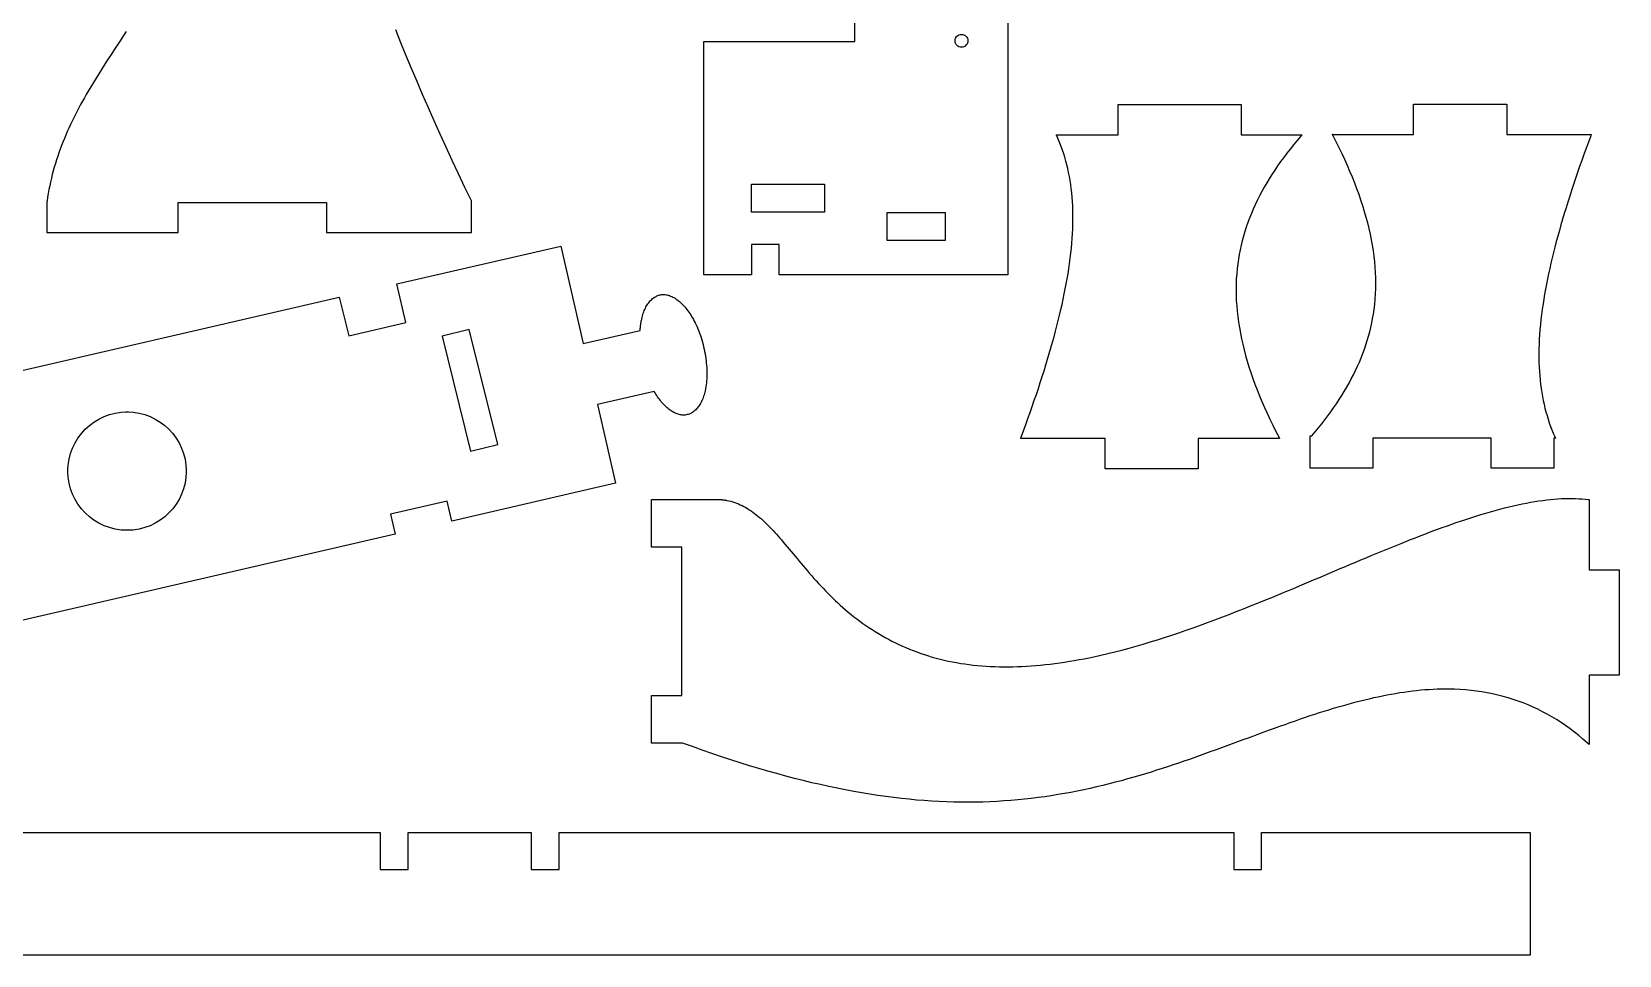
# Model space of a CAD drawing. Extents: x 0 to 673, y 0 to 298.
# Drawn here: x 562.2 to 667.5, y 0 to 61.3 of the extents above; entities that cross this region are included whole.
import ezdxf

# ---------------------------------------------------------------- set-up
doc = ezdxf.new("R2010")
doc.units = 0
doc.layers.get('0').update_dxf_attribs({"linetype": 'CONTINUOUS'})

msp = doc.modelspace()

# ---------------------------------------------------------------- linework, layer by layer
at = {"color": 0}
for points in [[(616.806, 102.178), (606.806, 102.178), (606.806, 117.644), (609.956, 117.644), (609.956, 115.644), (611.806, 115.644), (611.806, 117.644), (626.953, 117.644), (626.953, 45.1504), (611.806, 45.1504), (611.806, 47.1504), (609.956, 47.1504), (609.956, 45.1504), (606.806, 45.1504), (606.806, 60.6144), (616.806, 60.6144), (616.806, 102.178)], [(624.304, 60.6685), (624.304, 60.6465), (624.294, 60.5825), (624.269, 60.5025), (624.231, 60.4306), (624.179, 60.3675), (624.117, 60.3165), (624.044, 60.2765), (623.964, 60.2525), (623.9, 60.2435), (623.857, 60.2435), (623.793, 60.2525), (623.713, 60.2765), (623.64, 60.3165), (623.578, 60.3675), (623.526, 60.4306), (623.488, 60.5025), (623.463, 60.5825), (623.453, 60.6465), (623.453, 60.6894), (623.463, 60.754), (623.488, 60.8337), (623.526, 60.906), (623.578, 60.9689), (623.64, 61.0208), (623.713, 61.06), (623.793, 61.0847), (623.857, 61.0933), (623.9, 61.0933), (623.964, 61.0847), (624.044, 61.06), (624.117, 61.0208), (624.179, 60.9689), (624.231, 60.906), (624.269, 60.8337), (624.294, 60.754), (624.304, 60.6894), (624.304, 60.6685)], [(646.45, 54.43), (646.44, 54.4181), (646.436, 54.4131), (646.432, 54.409), (646.418, 54.3931), (646.415, 54.3881), (646.4, 54.3721), (646.397, 54.3681), (646.382, 54.3511), (646.379, 54.3471), (646.365, 54.3311), (646.361, 54.3271), (646.347, 54.3111), (646.114, 54.0371), (645.886, 53.7621), (645.665, 53.4861), (645.45, 53.209), (645.24, 52.93), (645.037, 52.6511), (644.84, 52.37), (644.65, 52.09), (644.465, 51.8071), (644.287, 51.5221), (644.115, 51.2371), (643.95, 50.9501), (643.79, 50.6621), (643.639, 50.3731), (643.493, 50.0831), (643.356, 49.7911), (643.224, 49.4981), (643.097, 49.204), (642.979, 48.9081), (642.868, 48.6111), (642.764, 48.3121), (642.668, 48.014), (642.578, 47.7121), (642.496, 47.409), (642.419, 47.1051), (642.353, 46.8001), (642.29, 46.4931), (642.239, 46.184), (642.194, 45.875), (642.156, 45.564), (642.124, 45.216), (642.1, 44.8681), (642.086, 44.5161), (642.082, 44.164), (642.086, 43.809), (642.1, 43.4521), (642.124, 43.094), (642.156, 42.734), (642.196, 42.3721), (642.244, 42.0081), (642.301, 41.6431), (642.369, 41.2761), (642.443, 40.9071), (642.526, 40.5371), (642.618, 40.165), (642.718, 39.79), (642.825, 39.415), (642.94, 39.0371), (643.064, 38.659), (643.194, 38.279), (643.333, 37.8971), (643.479, 37.514), (643.633, 37.129), (643.794, 36.7431), (643.963, 36.355), (644.139, 35.965), (644.321, 35.575), (644.511, 35.1831), (644.707, 34.789), (644.911, 34.394), (644.912, 34.39), (644.914, 34.3871), (644.915, 34.3831), (644.919, 34.376), (644.922, 34.3721), (644.924, 34.369), (644.926, 34.365), (644.926, 34.3611), (644.929, 34.3581), (644.932, 34.354), (644.933, 34.35), (644.933, 34.3471), (644.938, 34.3431), (644.939, 34.339), (644.94, 34.3361), (644.943, 34.3321), (644.944, 34.329), (644.947, 34.325), (644.949, 34.321), (644.95, 34.3181), (644.953, 34.314), (644.957, 34.3071), (644.958, 34.3021), (644.958, 34.2981), (644.963, 34.2961), (644.965, 34.289), (644.968, 34.284), (639.582, 34.284), (639.582, 32.284), (633.4, 32.284), (633.4, 34.284), (627.797, 34.284), (627.799, 34.2871), (627.8, 34.291), (627.801, 34.294), (627.806, 34.305), (627.807, 34.3081), (627.807, 34.311), (627.811, 34.3221), (627.813, 34.325), (627.814, 34.329), (627.818, 34.339), (627.819, 34.341), (627.821, 34.345), (627.821, 34.3481), (627.824, 34.355), (627.825, 34.3581), (627.826, 34.3621), (627.828, 34.365), (627.831, 34.3721), (627.832, 34.376), (627.833, 34.379), (627.833, 34.3861), (627.988, 34.7981), (628.137, 35.2071), (628.283, 35.615), (628.429, 36.019), (628.571, 36.4221), (628.708, 36.8221), (628.844, 37.2181), (628.976, 37.6121), (629.104, 38.004), (629.231, 38.394), (629.353, 38.78), (629.472, 39.164), (629.588, 39.544), (629.7, 39.9221), (629.808, 40.2961), (629.915, 40.6681), (630.015, 41.0371), (630.115, 41.4021), (630.208, 41.765), (630.3, 42.125), (630.387, 42.48), (630.471, 42.834), (630.551, 43.1831), (630.626, 43.53), (630.699, 43.8731), (630.765, 44.214), (630.831, 44.5501), (630.89, 44.8821), (630.947, 45.2111), (630.997, 45.5371), (631.05, 45.8861), (631.096, 46.2321), (631.136, 46.5711), (631.172, 46.9071), (631.201, 47.2371), (631.226, 47.564), (631.246, 47.8861), (631.258, 48.2021), (631.269, 48.5151), (631.272, 48.8251), (631.271, 49.1271), (631.265, 49.4271), (631.254, 49.7231), (631.238, 50.014), (631.215, 50.3011), (631.189, 50.5831), (631.158, 50.8611), (631.122, 51.1361), (631.081, 51.405), (631.033, 51.6711), (630.983, 51.9331), (630.926, 52.19), (630.868, 52.444), (630.801, 52.694), (630.733, 52.939), (630.658, 53.18), (630.581, 53.4181), (630.497, 53.6511), (630.408, 53.88), (630.315, 54.1071), (630.219, 54.329), (630.218, 54.3311), (630.213, 54.3431), (630.211, 54.345), (630.208, 54.354), (630.207, 54.3561), (630.2, 54.37), (630.197, 54.3771), (630.196, 54.3821), (630.19, 54.3911), (630.189, 54.3951), (630.186, 54.4021), (630.183, 54.4071), (630.182, 54.4131), (630.179, 54.4161), (630.175, 54.4271), (630.174, 54.43), (630.172, 54.434), (634.279, 54.434), (634.279, 56.434), (642.429, 56.434), (642.429, 54.434), (646.454, 54.434), (646.45, 54.43)], [(647.329, 34.7267), (647.547, 34.9907), (647.76, 35.2547), (647.965, 35.5207), (648.168, 35.7876), (648.364, 36.0557), (648.554, 36.3236), (648.738, 36.5947), (648.917, 36.8657), (649.089, 37.1376), (649.257, 37.4117), (649.417, 37.6867), (649.572, 37.9628), (649.721, 38.2397), (649.864, 38.5167), (650, 38.7957), (650.131, 39.0767), (650.256, 39.3588), (650.372, 39.6417), (650.483, 39.9267), (650.589, 40.2117), (650.688, 40.4987), (650.779, 40.7867), (650.864, 41.0757), (650.943, 41.3657), (651.014, 41.6587), (651.079, 41.9517), (651.137, 42.2457), (651.188, 42.5417), (651.232, 42.8387), (651.275, 43.1838), (651.307, 43.5307), (651.331, 43.8807), (651.344, 44.2307), (651.349, 44.5838), (651.344, 44.9388), (651.331, 45.2947), (651.307, 45.6528), (651.275, 46.0147), (651.233, 46.3757), (651.186, 46.7397), (651.129, 47.1047), (651.061, 47.4707), (650.988, 47.8407), (650.904, 48.2117), (650.813, 48.5838), (650.713, 48.9578), (650.606, 49.3328), (650.49, 49.7097), (650.365, 50.0887), (650.236, 50.4688), (650.097, 50.8507), (649.951, 51.2338), (649.797, 51.6188), (649.636, 52.0057), (649.468, 52.3938), (649.292, 52.7828), (649.108, 53.1728), (648.919, 53.5657), (648.724, 53.9588), (648.519, 54.3528), (648.518, 54.3578), (648.515, 54.3617), (648.514, 54.3647), (648.512, 54.3688), (648.511, 54.3728), (648.508, 54.3757), (648.504, 54.3826), (648.504, 54.3867), (648.501, 54.3907), (648.499, 54.3938), (648.497, 54.4018), (648.493, 54.4047), (648.49, 54.4087), (648.489, 54.4126), (648.488, 54.4157), (648.486, 54.4197), (648.482, 54.4267), (648.481, 54.4307), (648.479, 54.4338), (648.476, 54.4378), (648.474, 54.4417), (648.472, 54.4447), (648.471, 54.4488), (648.468, 54.4528), (648.465, 54.4557), (648.465, 54.4597), (648.463, 54.4628), (653.849, 54.4628), (653.849, 56.4628), (660.031, 56.4628), (660.031, 54.4628), (665.633, 54.4628), (665.596, 54.3628), (665.443, 53.9507), (665.293, 53.5407), (665.147, 53.1337), (665.001, 52.7276), (664.858, 52.3267), (664.722, 51.9267), (664.586, 51.5297), (664.454, 51.1347), (664.326, 50.7438), (664.2, 50.3547), (664.078, 49.9688), (663.958, 49.5847), (663.843, 49.2047), (663.731, 48.8267), (663.622, 48.4517), (663.515, 48.0797), (663.414, 47.7117), (663.315, 47.3447), (663.221, 46.9826), (663.131, 46.6237), (663.043, 46.2667), (662.958, 45.9138), (662.879, 45.5638), (662.804, 45.2167), (662.732, 44.8737), (662.664, 44.5347), (662.6, 44.1988), (662.54, 43.8657), (662.483, 43.5367), (662.432, 43.2097), (662.381, 42.8617), (662.333, 42.5167), (662.294, 42.1767), (662.258, 41.8417), (662.229, 41.5097), (662.204, 41.1838), (662.185, 40.8626), (662.172, 40.5447), (662.161, 40.2326), (662.158, 39.9238), (662.16, 39.6197), (662.165, 39.3197), (662.176, 39.0257), (662.193, 38.7338), (662.215, 38.4457), (662.24, 38.1638), (662.272, 37.8867), (662.308, 37.6126), (662.35, 37.3417), (662.397, 37.0767), (662.447, 36.8157), (662.504, 36.5578), (662.563, 36.3047), (662.629, 36.0547), (662.697, 35.8087), (662.772, 35.5687), (662.85, 35.3307), (662.933, 35.0957), (663.022, 34.8667), (663.114, 34.6407), (663.211, 34.4197), (663.215, 34.4087), (663.218, 34.4028), (663.221, 34.3976), (663.222, 34.3947), (663.226, 34.3837), (663.229, 34.3807), (663.232, 34.3737), (663.233, 34.3697), (663.238, 34.3588), (663.24, 34.3557), (663.243, 34.3488), (663.244, 34.3447), (663.249, 34.3347), (663.251, 34.3307), (663.254, 34.3236), (663.256, 34.3197), (663.258, 34.3128), (663.156, 34.3128), (663.156, 32.3128), (659.001, 32.3128), (659.001, 34.3128), (651.151, 34.3128), (651.151, 32.3128), (647.006, 32.3128), (647.006, 34.4626), (647.106, 34.4626), (647.329, 34.7267)], [(609.956, 51.1506), (614.806, 51.1506), (614.806, 49.3004), (609.956, 49.3004), (609.956, 51.1506)], [(618.956, 49.2725), (622.807, 49.2725), (622.807, 47.4215), (618.956, 47.4215), (618.956, 49.2725)], [(589.451, 41.0769), (591.34, 33.4569), (593.135, 33.9019), (591.247, 41.5219), (589.451, 41.0769)], [(564.642, 32.1239), (564.642, 32.2239), (564.662, 32.5249), (564.722, 32.916), (564.818, 33.291), (564.95, 33.6519), (565.115, 33.9949), (565.313, 34.3179), (565.539, 34.621), (565.792, 34.8989), (566.071, 35.1529), (566.372, 35.3779), (566.696, 35.5749), (567.039, 35.7399), (567.4, 35.8719), (567.776, 35.97), (568.165, 36.0279), (568.467, 36.0489), (568.668, 36.0489), (568.968, 36.0279), (569.358, 35.97), (569.735, 35.8719), (570.094, 35.7399), (570.438, 35.5749), (570.761, 35.3779), (571.064, 35.1529), (571.343, 34.8989), (571.596, 34.621), (571.822, 34.3179), (572.018, 33.9949), (572.183, 33.6519), (572.315, 33.291), (572.412, 32.916), (572.472, 32.5249), (572.492, 32.2239), (572.492, 32.0239), (572.472, 31.7219), (572.412, 31.3339), (572.315, 30.9569), (572.183, 30.596), (572.018, 30.2529), (571.822, 29.931), (571.596, 29.6269), (571.343, 29.3489), (571.064, 29.0949), (570.761, 28.8699), (570.438, 28.6719), (570.094, 28.5069), (569.735, 28.3749), (569.358, 28.2779), (568.968, 28.2199), (568.668, 28.1989), (568.467, 28.1989), (568.165, 28.2199), (567.776, 28.2779), (567.4, 28.3749), (567.039, 28.5069), (566.696, 28.6719), (566.372, 28.8699), (566.071, 29.0949), (565.792, 29.3489), (565.539, 29.6269), (565.313, 29.931), (565.115, 30.2529), (564.95, 30.596), (564.818, 30.9569), (564.722, 31.3339), (564.662, 31.7219), (564.642, 32.0239), (564.642, 32.1239)], [(607.442, 30.2421), (607.475, 30.2431), (607.506, 30.245), (607.536, 30.245), (607.568, 30.246), (607.694, 30.246), (607.725, 30.245), (607.757, 30.245), (607.787, 30.2431), (607.819, 30.2421), (607.85, 30.2411), (607.881, 30.2389), (607.912, 30.2371), (607.943, 30.2351), (607.975, 30.2321), (608.004, 30.23), (608.035, 30.2271), (608.065, 30.2231), (608.096, 30.22), (608.126, 30.216), (608.157, 30.2111), (608.186, 30.2071), (608.217, 30.2031), (608.247, 30.1992), (608.276, 30.1931), (608.307, 30.1881), (608.336, 30.1821), (608.467, 30.156), (608.596, 30.124), (608.725, 30.0881), (608.85, 30.0481), (608.975, 30.0031), (609.1, 29.9531), (609.219, 29.899), (609.342, 29.841), (609.461, 29.7781), (609.582, 29.7131), (609.697, 29.6421), (609.815, 29.5681), (609.931, 29.4911), (610.046, 29.409), (610.161, 29.3242), (610.275, 29.2351), (610.387, 29.1431), (610.5, 29.0489), (610.613, 28.95), (610.725, 28.8492), (610.836, 28.745), (610.947, 28.6381), (611.057, 28.5271), (611.168, 28.4142), (611.279, 28.2989), (611.389, 28.1811), (611.5, 28.061), (611.611, 27.939), (611.721, 27.814), (611.832, 27.686), (611.943, 27.5571), (612.069, 27.409), (612.197, 27.2592), (612.325, 27.1061), (612.454, 26.9521), (612.586, 26.7961), (612.717, 26.6381), (612.85, 26.48), (612.982, 26.32), (613.118, 26.159), (613.254, 25.996), (613.393, 25.8339), (613.531, 25.67), (613.672, 25.5061), (613.814, 25.341), (613.958, 25.1771), (614.104, 25.0111), (614.253, 24.8481), (614.401, 24.6821), (614.554, 24.5181), (614.707, 24.3549), (614.863, 24.1921), (615.021, 24.03), (615.182, 23.8681), (615.344, 23.7089), (615.508, 23.5489), (615.676, 23.3921), (615.846, 23.235), (616.018, 23.0811), (616.193, 22.9281), (616.371, 22.7771), (616.558, 22.6231), (616.75, 22.47), (616.943, 22.32), (617.139, 22.1731), (617.339, 22.0281), (617.543, 21.886), (617.747, 21.7481), (617.957, 21.6121), (618.168, 21.4781), (618.381, 21.3481), (618.597, 21.22), (618.818, 21.096), (619.043, 20.9749), (619.268, 20.8571), (619.496, 20.7421), (619.728, 20.631), (619.963, 20.5239), (620.201, 20.4199), (620.443, 20.3181), (620.685, 20.2231), (620.932, 20.1299), (621.182, 20.0389), (621.433, 19.9549), (621.689, 19.8729), (621.947, 19.7958), (622.208, 19.7229), (622.472, 19.6529), (622.739, 19.5889), (623.008, 19.5279), (623.281, 19.4729), (623.557, 19.4208), (623.829, 19.3751), (624.103, 19.3339), (624.381, 19.2958), (624.661, 19.2631), (624.943, 19.2349), (625.226, 19.2099), (625.514, 19.189), (625.803, 19.1739), (626.094, 19.1619), (626.387, 19.155), (626.683, 19.15), (626.982, 19.15), (627.282, 19.155), (627.586, 19.1629), (627.889, 19.175), (628.197, 19.1919), (628.504, 19.2111), (628.814, 19.2349), (629.125, 19.2631), (629.439, 19.2949), (629.754, 19.3311), (630.072, 19.37), (630.39, 19.4129), (630.711, 19.4599), (631.032, 19.5099), (631.357, 19.564), (631.681, 19.621), (632.007, 19.6821), (632.336, 19.7479), (632.662, 19.816), (633.125, 19.9169), (633.586, 20.025), (634.051, 20.1389), (634.518, 20.2599), (634.988, 20.3849), (635.457, 20.5171), (635.928, 20.655), (636.4, 20.796), (636.875, 20.9431), (637.35, 21.095), (637.822, 21.25), (638.3, 21.41), (638.775, 21.5731), (639.25, 21.7411), (639.725, 21.9121), (640.201, 22.085), (640.676, 22.2611), (641.151, 22.441), (641.625, 22.6231), (642.1, 22.806), (642.572, 22.9921), (643.043, 23.18), (643.512, 23.3681), (643.982, 23.559), (644.45, 23.75), (644.914, 23.9421), (645.376, 24.1349), (645.838, 24.3271), (646.297, 24.52), (646.753, 24.7131), (647.207, 24.905), (647.564, 25.056), (647.922, 25.2071), (648.276, 25.3571), (648.629, 25.5071), (648.979, 25.656), (649.329, 25.8031), (649.675, 25.9489), (650.019, 26.0931), (650.363, 26.2381), (650.704, 26.38), (651.04, 26.52), (651.375, 26.659), (651.708, 26.7981), (652.039, 26.9321), (652.368, 27.0671), (652.693, 27.1992), (653.018, 27.33), (653.338, 27.4571), (653.656, 27.5839), (653.972, 27.7071), (654.283, 27.83), (654.593, 27.9492), (654.9, 28.0661), (655.204, 28.18), (655.506, 28.2921), (655.804, 28.4), (656.1, 28.5071), (656.393, 28.6121), (656.681, 28.7131), (656.968, 28.81), (657.308, 28.9239), (657.647, 29.034), (657.979, 29.1389), (658.307, 29.2411), (658.631, 29.3381), (658.949, 29.43), (659.262, 29.5171), (659.572, 29.6), (659.878, 29.68), (660.179, 29.7531), (660.474, 29.8231), (660.765, 29.8881), (661.051, 29.9492), (661.333, 30.005), (661.611, 30.0561), (661.883, 30.1021), (662.151, 30.145), (662.415, 30.1821), (662.675, 30.214), (662.929, 30.2431), (663.179, 30.2661), (663.424, 30.285), (663.664, 30.2989), (663.9, 30.309), (664.131, 30.3131), (664.357, 30.3131), (664.579, 30.3071), (664.796, 30.2981), (665.008, 30.2842), (665.217, 30.2639), (665.419, 30.2389), (665.426, 30.2389), (665.429, 30.2381), (665.435, 30.2381), (665.44, 30.2371), (665.446, 30.2371), (665.447, 30.2351), (665.454, 30.2351), (665.458, 30.2339), (665.468, 30.2339), (665.472, 30.2321), (665.479, 30.2321), (665.481, 30.2311), (665.486, 30.2311), (665.486, 25.589), (667.486, 25.589), (667.486, 18.5808), (665.486, 18.5808), (665.486, 13.9961), (665.361, 14.109), (665.082, 14.3549), (664.799, 14.5921), (664.511, 14.82), (664.222, 15.039), (663.928, 15.2499), (663.629, 15.4519), (663.329, 15.6431), (663.024, 15.8279), (662.715, 16.0029), (662.404, 16.1699), (662.089, 16.3269), (661.769, 16.4749), (661.447, 16.6161), (661.122, 16.746), (660.792, 16.8679), (660.458, 16.9819), (660.122, 17.0861), (659.782, 17.1819), (659.438, 17.2699), (659.09, 17.349), (658.739, 17.4179), (658.385, 17.4799), (658.026, 17.5321), (657.664, 17.5749), (657.3, 17.6119), (656.931, 17.6358), (656.557, 17.655), (656.181, 17.664), (655.801, 17.664), (655.418, 17.656), (655.15, 17.645), (654.879, 17.6299), (654.607, 17.6099), (654.332, 17.5861), (654.054, 17.5589), (653.776, 17.5279), (653.497, 17.4919), (653.215, 17.4531), (652.933, 17.41), (652.65, 17.3631), (652.363, 17.3129), (652.075, 17.259), (651.786, 17.2019), (651.497, 17.1419), (651.204, 17.0781), (650.911, 17.0108), (650.618, 16.941), (650.322, 16.8679), (650.025, 16.7919), (649.725, 16.7129), (649.425, 16.631), (649.125, 16.5458), (648.822, 16.4599), (648.518, 16.37), (648.214, 16.2779), (647.908, 16.1819), (647.601, 16.0849), (647.293, 15.9869), (646.983, 15.8849), (646.675, 15.781), (646.333, 15.6658), (645.993, 15.5481), (645.65, 15.4281), (645.308, 15.3069), (644.964, 15.1839), (644.619, 15.0599), (644.275, 14.9349), (643.928, 14.8089), (643.582, 14.6811), (643.233, 14.5531), (642.886, 14.4239), (642.536, 14.2949), (642.186, 14.1658), (641.833, 14.0369), (641.482, 13.906), (641.128, 13.777), (640.775, 13.6479), (640.418, 13.518), (640.063, 13.389), (639.707, 13.2608), (639.347, 13.1349), (638.989, 13.009), (638.628, 12.884), (638.268, 12.7599), (637.906, 12.638), (637.543, 12.517), (637.178, 12.3979), (636.814, 12.281), (636.447, 12.1658), (636.082, 12.053), (635.711, 11.9419), (635.306, 11.8229), (634.897, 11.7058), (634.488, 11.5929), (634.076, 11.484), (633.662, 11.377), (633.247, 11.274), (632.829, 11.1748), (632.408, 11.0808), (631.986, 10.9889), (631.561, 10.902), (631.136, 10.818), (630.704, 10.7389), (630.271, 10.6658), (629.836, 10.5961), (629.397, 10.531), (628.957, 10.4698), (628.511, 10.4158), (628.063, 10.3639), (627.611, 10.3199), (627.156, 10.281), (626.697, 10.2461), (626.236, 10.2179), (625.768, 10.1949), (625.297, 10.178), (624.825, 10.167), (624.346, 10.163), (623.863, 10.1639), (623.376, 10.1729), (622.886, 10.1861), (622.389, 10.2089), (621.9, 10.2349), (621.407, 10.2698), (620.908, 10.3098), (620.406, 10.3568), (619.897, 10.41), (619.386, 10.4711), (618.868, 10.539), (618.343, 10.6129), (617.815, 10.6949), (617.281, 10.7819), (616.743, 10.878), (616.197, 10.9799), (615.647, 11.0889), (615.092, 11.2058), (614.531, 11.3299), (613.964, 11.4609), (613.393, 11.5999), (612.814, 11.7461), (612.229, 11.899), (611.639, 12.0599), (611.043, 12.2279), (610.44, 12.403), (609.832, 12.5879), (609.218, 12.778), (608.597, 12.977), (607.971, 13.1839), (607.338, 13.399), (606.697, 13.6211), (606.051, 13.852), (605.397, 14.0889), (603.336, 14.0889), (603.336, 17.2389), (605.336, 17.2389), (605.336, 27.089), (603.336, 27.089), (603.336, 30.2389), (607.41, 30.2389), (607.442, 30.2421)], [(641.926, 5.70221), (643.776, 5.70221), (643.776, 8.1639), (661.582, 8.1639), (661.582, 0.01389), (510.525, 0.01389), (510.525, 8.1639), (519.926, 8.1639), (519.926, 5.70221), (521.776, 5.70221), (521.776, 8.1639), (585.351, 8.1639), (585.351, 5.70221), (587.201, 5.70221), (587.201, 8.1639), (595.351, 8.1639), (595.351, 5.70221), (597.201, 5.70221), (597.201, 8.1639), (641.926, 8.1639), (641.926, 5.70221)]]:
    msp.add_lwpolyline(points, close=True, dxfattribs=at)
for points in [[(568.515, 61.2943), (568.335, 61.0153), (568.153, 60.7354), (567.968, 60.4564), (567.785, 60.1764), (567.6, 59.8953), (567.418, 59.6153), (567.233, 59.3333), (567.053, 59.0493), (566.871, 58.7664), (566.689, 58.4814), (566.51, 58.1953), (566.335, 57.9083), (566.158, 57.6193), (565.985, 57.3293), (565.858, 57.1104), (565.733, 56.8924), (565.61, 56.6733), (565.489, 56.4524), (565.371, 56.2314), (565.254, 56.0083), (565.139, 55.7843), (565.028, 55.5593), (564.918, 55.3343), (564.81, 55.1064), (564.707, 54.8793), (564.604, 54.6483), (564.504, 54.4174), (564.408, 54.1853), (564.314, 53.9524), (564.225, 53.7174), (564.135, 53.4833), (564.05, 53.2453), (563.971, 53.0064), (563.89, 52.7664), (563.815, 52.5262), (563.743, 52.2833), (563.675, 52.0383), (563.61, 51.7924), (563.55, 51.5474), (563.49, 51.2983), (563.436, 51.0483), (563.386, 50.7974), (563.339, 50.5443), (563.297, 50.2883), (563.258, 50.0333), (563.258, 50.0313), (563.257, 50.0313), (563.257, 47.9474), (571.943, 47.9474), (571.943, 49.9474), (581.793, 49.9474), (581.793, 47.9474), (591.403, 47.9474), (591.403, 50.0403), (591.4, 50.0403), (591.4, 50.0453), (591.397, 50.0453), (591.397, 50.0483), (591.396, 50.0483), (591.396, 50.0533), (591.393, 50.0533), (591.393, 50.0553), (590.964, 50.9474), (590.543, 51.8343), (590.128, 52.7203), (589.721, 53.6024), (589.318, 54.4803), (588.925, 55.3554), (588.539, 56.2274), (588.161, 57.0953), (587.789, 57.9603), (587.425, 58.8224), (587.071, 59.6803), (586.721, 60.5343), (586.382, 61.3853)], [(498.071, 24.1199), (582.629, 43.6629), (583.262, 41.106), (587.043, 41.9779), (586.451, 44.5449), (597.315, 47.056), (598.808, 40.5879), (602.578, 41.4589), (602.579, 41.4819), (602.581, 41.5039), (602.583, 41.5269), (602.585, 41.5489), (602.586, 41.5719), (602.588, 41.595), (602.59, 41.6169), (602.593, 41.6389), (602.594, 41.6629), (602.597, 41.6839), (602.599, 41.706), (602.601, 41.7279), (602.604, 41.75), (602.607, 41.7719), (602.613, 41.816), (602.615, 41.8379), (602.618, 41.8599), (602.621, 41.881), (602.625, 41.9019), (602.628, 41.9239), (602.631, 41.945), (602.635, 41.9669), (602.64, 42.0089), (602.644, 42.0289), (602.649, 42.0499), (602.657, 42.0919), (602.66, 42.1129), (602.682, 42.2139), (602.704, 42.3129), (602.729, 42.41), (602.758, 42.5039), (602.787, 42.596), (602.819, 42.6839), (602.853, 42.7699), (602.889, 42.8529), (602.926, 42.9339), (602.967, 43.0129), (603.008, 43.0849), (603.051, 43.1569), (603.097, 43.225), (603.144, 43.291), (603.192, 43.3519), (603.242, 43.41), (603.294, 43.465), (603.347, 43.5169), (603.401, 43.5639), (603.458, 43.6089), (603.515, 43.6489), (603.574, 43.6879), (603.633, 43.7179), (603.694, 43.7469), (603.758, 43.7719), (603.821, 43.7949), (603.886, 43.8129), (603.951, 43.8239), (604.018, 43.8319), (604.086, 43.8379), (604.154, 43.8379), (604.226, 43.8319), (604.3, 43.8219), (604.372, 43.8089), (604.447, 43.7889), (604.521, 43.7669), (604.594, 43.7389), (604.669, 43.7069), (604.743, 43.671), (604.815, 43.631), (604.89, 43.5879), (604.963, 43.5379), (605.036, 43.4879), (605.108, 43.431), (605.181, 43.37), (605.253, 43.306), (605.325, 43.2389), (605.394, 43.1679), (605.465, 43.0929), (605.533, 43.016), (605.601, 42.935), (605.669, 42.85), (605.736, 42.7629), (605.801, 42.6719), (605.865, 42.581), (605.929, 42.4839), (605.99, 42.3839), (606.051, 42.2819), (606.11, 42.1779), (606.168, 42.07), (606.224, 41.9599), (606.287, 41.8279), (606.35, 41.6919), (606.408, 41.556), (606.465, 41.4129), (606.519, 41.2699), (606.571, 41.1239), (606.619, 40.9769), (606.665, 40.8279), (606.708, 40.6779), (606.749, 40.5269), (606.786, 40.3739), (606.821, 40.22), (606.851, 40.066), (606.881, 39.9129), (606.907, 39.7569), (606.929, 39.6029), (606.95, 39.4489), (606.965, 39.2958), (606.979, 39.1449), (606.99, 38.9919), (606.997, 38.8419), (607.001, 38.6919), (607.003, 38.5449), (607, 38.3999), (606.994, 38.2569), (606.986, 38.1149), (606.974, 37.9769), (606.958, 37.8419), (606.939, 37.7089), (606.915, 37.581), (606.89, 37.4529), (606.868, 37.3589), (606.844, 37.2669), (606.817, 37.1769), (606.789, 37.0889), (606.758, 37.0039), (606.726, 36.9208), (606.693, 36.8419), (606.657, 36.7639), (606.619, 36.6889), (606.581, 36.6169), (606.54, 36.5469), (606.497, 36.4819), (606.454, 36.4179), (606.408, 36.3569), (606.361, 36.2999), (606.313, 36.246), (606.262, 36.195), (606.211, 36.146), (606.158, 36.1019), (606.104, 36.0599), (606.05, 36.0219), (605.994, 35.9879), (605.936, 35.9558), (605.878, 35.931), (605.818, 35.906), (605.757, 35.8849), (605.696, 35.8699), (605.633, 35.856), (605.569, 35.8469), (605.504, 35.8419), (605.439, 35.8399), (605.372, 35.845), (605.306, 35.85), (605.239, 35.8629), (605.171, 35.8769), (605.104, 35.8949), (605.036, 35.9169), (604.969, 35.9429), (604.901, 35.9719), (604.833, 36.006), (604.765, 36.0419), (604.697, 36.0808), (604.631, 36.125), (604.564, 36.1708), (604.497, 36.221), (604.431, 36.2739), (604.365, 36.331), (604.299, 36.3889), (604.233, 36.4519), (604.169, 36.5169), (604.106, 36.5849), (604.042, 36.656), (603.979, 36.7289), (603.918, 36.806), (603.857, 36.8879), (603.797, 36.9679), (603.738, 37.0519), (603.679, 37.1389), (603.622, 37.2289), (603.567, 37.321), (603.511, 37.416), (603.511, 37.416), (599.742, 36.5449), (600.947, 31.32), (590.085, 28.8089), (589.778, 30.1389), (586.026, 29.2719), (586.333, 27.9419), (498.071, 7.54286)]]:
    msp.add_lwpolyline(points, dxfattribs=at)

doc.saveas('drawing.dxf')
